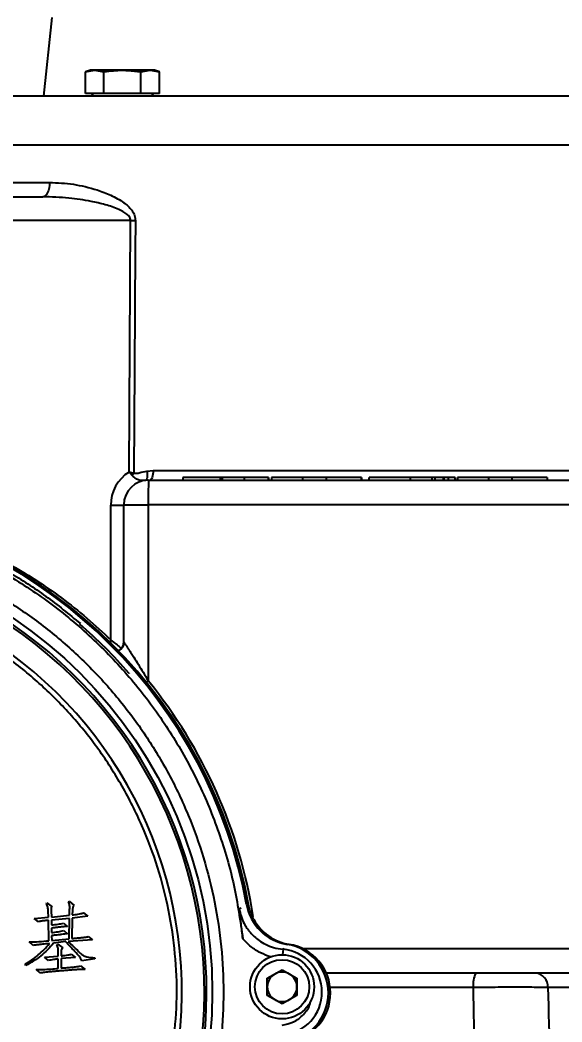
# Model space of a CAD drawing. Header units: millimetres. Extents: x 1486 to 4728, y 464 to 2757.
# Drawn here: x 2533.5 to 2643.3, y 2329.5 to 2532.8 of the extents above; entities that cross this region are included whole.
import ezdxf

# ---------------------------------------------------------------- set-up
doc = ezdxf.new("R2010")
doc.units = ezdxf.units.MM
doc.layers.add('AM_5', color=3, linetype='Continuous', lineweight=25)
doc.styles.add('SLDTEXTSTYLE1', font='txt.shx', dxfattribs={"width": 0.7, "bigfont": 'gbcbig.shx'})
doc.dimstyles.new('SLDDIMSTYLE12$0', dxfattribs={"dimtxt": 12, "dimasz": 10, "dimexe": 0, "dimexo": 0.0625, "dimgap": 0.875, "dimtad": 1, "dimdec": 1, "dimlfac": 1.8, "dimrnd": 1e-09, "dimzin": 12, "dimdsep": 46, "dimtxsty": 'SLDTEXTSTYLE1', "dimcen": 0.09, "dimdle": 8.16, "dimclrd": 3, "dimclre": 3, "dimadec": 0, "dimazin": 3, "dimtfac": 1, "dimtdec": 1, "dimtofl": 0, "dimtmove": 0, "dimatfit": 3, "dimfxl": 0, "dimfrac": 2, "dimtolj": 1, "dimlwd": 5, "dimlwe": 5, "dimarcsym": 0})

# ---------------------------------------------------------------- blocks, each defined once
blk = doc.blocks.new('*D50')
at = {"layer": 'AM_5', "color": 3, "lineweight": 5, "transparency": 16777216}
blk.add_line((2468.26, 2507.47), (2468.26, 2568.97), dxfattribs=at)
at = {"layer": 'AM_5', "color": 3, "linetype": 'Continuous', "lineweight": 5, "transparency": 16777216}
for p, q in [((2478.26, 2568.97), (2728.26, 2568.97)), ((2738.26, 2507.47), (2738.26, 2568.97))]:
    blk.add_line(p, q, dxfattribs=at)
at = {"layer": 'AM_5', "color": 3, "transparency": 16777216}
for points in [[(2478.26, 2570.64), (2478.26, 2567.3), (2468.26, 2568.97)], [(2728.26, 2570.64), (2728.26, 2567.3), (2738.26, 2568.97)]]:
    blk.add_solid(points, dxfattribs=at)
at = {"layer": 'Defpoints', "color": 0, "transparency": 16777216}
for p in [(2738.26, 2568.97), (2468.26, 2507.41), (2738.26, 2507.41)]:
    blk.add_point(p, dxfattribs=at)
at = {"layer": 'AM_5', "color": 0, "transparency": 16777216, "insert": (2603.26, 2583.56), "char_height": 12, "attachment_point": 5, "style": 'SLDTEXTSTYLE1'}
blk.add_mtext('\\A1;{\\H2.28571x;%%C270}', dxfattribs=at)
blk = doc.blocks.new('*D51')
at = {"layer": 'AM_5', "color": 3, "lineweight": 5, "transparency": 16777216}
blk.add_line((2589.28, 2551.23), (2194.88, 2551.23), dxfattribs=at)
at = {"layer": 'AM_5', "color": 3, "linetype": 'Continuous', "lineweight": 5, "transparency": 16777216}
for p, q in [((2194.88, 2541.23), (2194.88, 2227.45)), ((2600.96, 2217.45), (2194.88, 2217.45))]:
    blk.add_line(p, q, dxfattribs=at)
at = {"layer": 'AM_5', "color": 3, "transparency": 16777216}
for points in [[(2193.22, 2541.23), (2196.55, 2541.23), (2194.88, 2551.23)], [(2193.22, 2227.45), (2196.55, 2227.45), (2194.88, 2217.45)]]:
    blk.add_solid(points, dxfattribs=at)
at = {"layer": 'Defpoints', "color": 0, "transparency": 16777216}
for p in [(2589.35, 2551.23), (2194.88, 2217.45), (2601.02, 2217.45)]:
    blk.add_point(p, dxfattribs=at)
at = {"layer": 'AM_5', "color": 0, "transparency": 16777216, "insert": (2180.3, 2384.34), "char_height": 12, "attachment_point": 5, "rotation": 90, "style": 'SLDTEXTSTYLE1'}
blk.add_mtext('\\A1;{\\H2.28571x;335}', dxfattribs=at)

msp = doc.modelspace()

# ---------------------------------------------------------------- linework, layer by layer
at = {"color": 7, "linetype": 'Continuous', "lineweight": 25}
for p, q in [((2539.942, 2533.28), (2538.26, 2517.28)), ((2547.777, 2522.58), (2546.771, 2522.214)), ((2546.771, 2522.214), (2548.647, 2522.58)), ((2546.771, 2517.88), (2546.771, 2522.214)), ((2548.647, 2522.58), (2547.777, 2522.58)), ((2548.647, 2522.58), (2550.524, 2522.214)), ((2554.277, 2522.58), (2548.647, 2522.58)), ((2550.524, 2517.88), (2550.524, 2522.214)), ((2559.906, 2522.58), (2554.277, 2522.58)), ((2558.029, 2522.214), (2559.906, 2522.58)), ((2558.029, 2517.88), (2558.029, 2522.214)), ((2559.906, 2522.58), (2561.782, 2522.214)), ((2560.777, 2522.58), (2559.906, 2522.58)), ((2561.782, 2522.214), (2560.777, 2522.58)), ((2561.782, 2517.88), (2561.782, 2522.214)), ((2738.26, 2517.28), (2468.26, 2517.28)), ((2550.524, 2517.88), (2546.771, 2517.88)), ((2547.942, 2517.88), (2548.542, 2517.28)), ((2558.029, 2517.88), (2550.524, 2517.88)), ((2561.782, 2517.88), (2558.029, 2517.88)), ((2560.012, 2517.28), (2560.612, 2517.88)), ((2467.276, 2507.41), (2653.507, 2507.41)), ((2479.826, 2499.805), (2539.527, 2499.805)), ((2501.506, 2496.91), (2538.125, 2496.91)), ((2555.932, 2492.085), (2501.459, 2492.085)), ((2555.613, 2441.077), (2555.932, 2492.085)), ((2559.256, 2441.248), (2560.495, 2441.363)), ((2560.495, 2441.363), (2645.982, 2441.363)), ((2559.561, 2439.432), (2646.276, 2439.432)), ((2566.508, 2439.932), (2566.508, 2439.432)), ((2574.057, 2439.932), (2566.508, 2439.932)), ((2574.057, 2439.932), (2574.057, 2439.432)), ((2574.082, 2439.932), (2574.057, 2439.932)), ((2574.082, 2439.932), (2574.082, 2439.432)), ((2574.47, 2439.932), (2574.082, 2439.932)), ((2574.47, 2439.932), (2574.47, 2439.432)), ((2578.953, 2439.932), (2574.47, 2439.932)), ((2578.953, 2439.932), (2578.953, 2439.432)), ((2583.843, 2439.932), (2578.953, 2439.932)), ((2583.843, 2439.932), (2583.843, 2439.432)), ((2583.868, 2439.932), (2583.843, 2439.932)), ((2583.868, 2439.932), (2583.868, 2439.432)), ((2584.49, 2439.932), (2584.49, 2439.432)), ((2590.766, 2439.932), (2584.49, 2439.932)), ((2590.766, 2439.932), (2590.766, 2439.432)), ((2590.791, 2439.932), (2590.766, 2439.932)), ((2590.791, 2439.932), (2590.791, 2439.432)), ((2595.549, 2439.932), (2590.791, 2439.932)), ((2595.549, 2439.932), (2595.549, 2439.432)), ((2602.676, 2439.932), (2595.549, 2439.932)), ((2602.676, 2439.932), (2602.676, 2439.432)), ((2602.701, 2439.932), (2602.676, 2439.932)), ((2602.701, 2439.932), (2602.701, 2439.432)), ((2604.232, 2439.932), (2604.232, 2439.432)), ((2612.593, 2439.932), (2612.593, 2439.432)), ((2617.01, 2439.932), (2617.01, 2439.432)), ((2617.584, 2439.932), (2617.584, 2439.432)), ((2619.256, 2439.932), (2619.256, 2439.432)), ((2619.379, 2439.932), (2619.256, 2439.932)), ((2619.379, 2439.932), (2619.379, 2439.432)), ((2620.273, 2439.932), (2620.273, 2439.432)), ((2621.669, 2439.932), (2620.273, 2439.932)), ((2621.669, 2439.932), (2621.669, 2439.432)), ((2621.694, 2439.932), (2621.669, 2439.932)), ((2621.694, 2439.932), (2621.694, 2439.432)), ((2622.156, 2439.932), (2622.156, 2439.432)), ((2628.432, 2439.932), (2622.156, 2439.932)), ((2628.432, 2439.932), (2628.432, 2439.432)), ((2628.457, 2439.932), (2628.432, 2439.932)), ((2628.457, 2439.932), (2628.457, 2439.432)), ((2633.215, 2439.932), (2628.457, 2439.932)), ((2633.215, 2439.932), (2633.215, 2439.432)), ((2640.342, 2439.932), (2633.215, 2439.932)), ((2640.342, 2439.932), (2640.342, 2439.432)), ((2640.367, 2439.932), (2640.342, 2439.932)), ((2640.367, 2439.932), (2640.367, 2439.432)), ((2551.898, 2407.047), (2551.906, 2434.328)), ((2554.561, 2434.432), (2559.515, 2434.432)), ((2554.561, 2406.602), (2554.561, 2434.432)), ((2646.23, 2434.432), (2559.515, 2434.432)), ((2559.515, 2434.432), (2559.515, 2398.708)), ((2545.646, 2410.224), (2545.727, 2410.304)), ((2554.561, 2406.602), (2554.597, 2406.535)), ((2555.719, 2400.306), (2555.641, 2400.228)), ((2538.865, 2353.542), (2538.992, 2353.67)), ((2538.992, 2353.67), (2540.014, 2352.904)), ((2543.333, 2353.925), (2543.46, 2354.053)), ((2543.46, 2354.053), (2544.481, 2353.159)), ((2579.836, 2353.337), (2579.42, 2353.337)), ((2539.312, 2350.798), (2539.248, 2352.01)), ((2539.822, 2352.074), (2539.886, 2350.798)), ((2543.524, 2351.181), (2543.588, 2352.33)), ((2544.162, 2352.138), (2544.098, 2351.245)), ((2546.396, 2351.691), (2547.29, 2350.989)), ((2578.366, 2352.601), (2577.906, 2352.494)), ((2536.376, 2350.542), (2539.312, 2350.798)), ((2537.269, 2349.84), (2536.376, 2350.542)), ((2539.375, 2346.011), (2539.312, 2350.16)), ((2539.886, 2350.798), (2543.524, 2351.181)), ((2543.524, 2350.542), (2539.886, 2350.16)), ((2539.886, 2350.16), (2539.886, 2349.202)), ((2542.375, 2349.585), (2543.141, 2348.883)), ((2543.46, 2346.394), (2543.524, 2350.542)), ((2544.098, 2350.606), (2544.035, 2346.458)), ((2547.29, 2350.989), (2544.098, 2350.606)), ((2539.886, 2348.564), (2539.886, 2347.67)), ((2542.375, 2348.053), (2543.141, 2347.415)), ((2536.184, 2345.054), (2535.354, 2345.756)), ((2539.886, 2347.032), (2539.95, 2346.075)), ((2539.95, 2346.075), (2543.46, 2346.394)), ((2542.758, 2345.819), (2540.333, 2345.5)), ((2540.971, 2345.181), (2541.163, 2345.309)), ((2541.163, 2345.309), (2542.184, 2344.543)), ((2548.183, 2346.202), (2543.269, 2345.883)), ((2547.354, 2346.841), (2548.183, 2346.202)), ((2588.063, 2345.26), (2587.647, 2345.26)), ((2541.29, 2342.883), (2541.29, 2343.713)), ((2541.865, 2343.522), (2541.865, 2342.947)), ((2543.907, 2343.266), (2544.737, 2342.628)), ((2586.824, 2344.262), (2586.72, 2343.159)), ((2587.044, 2344.394), (2586.824, 2344.262)), ((2590.722, 2344.432), (2716.227, 2344.432)), ((2534.716, 2340.969), (2534.589, 2341.224)), ((2538.482, 2342.692), (2541.29, 2342.883)), ((2539.312, 2341.99), (2538.482, 2342.692)), ((2541.29, 2340.394), (2541.29, 2342.309)), ((2544.737, 2342.628), (2541.865, 2342.373)), ((2541.865, 2342.373), (2541.865, 2340.458)), ((2548.694, 2342.309), (2546.077, 2341.926)), ((2548.694, 2342.564), (2548.694, 2342.309)), ((2537.588, 2339.437), (2536.822, 2340.203)), ((2545.758, 2340.905), (2546.715, 2340.203)), ((2583.633, 2338.391), (2586.633, 2340.123)), ((2586.633, 2340.123), (2589.633, 2338.391)), ((2711.273, 2339.432), (2595.589, 2339.432)), ((2583.633, 2334.927), (2583.633, 2338.391)), ((2589.633, 2338.391), (2589.633, 2334.927)), ((2625.408, 2336.537), (2596.372, 2336.537)), ((2680.663, 2336.537), (2640.511, 2336.537)), ((2586.633, 2333.195), (2583.633, 2334.927)), ((2589.633, 2334.927), (2586.633, 2333.195))]:
    msp.add_line(p, q, dxfattribs=at)
at = {"color": 7, "linetype": 'Continuous', "lineweight": 25, "flags": 128}
for points in [[(2539.527, 2499.805), (2539.492, 2499.235), (2539.407, 2498.69), (2539.274, 2498.189), (2539.099, 2497.752), (2538.889, 2497.394), (2538.65, 2497.129), (2538.392, 2496.965), (2538.125, 2496.91)], [(2556.921, 2492.085), (2556.883, 2486.088), (2556.73, 2462.103), (2556.596, 2440.895)], [(2560.495, 2441.363), (2560.48, 2440.983), (2560.442, 2440.619), (2560.384, 2440.285), (2560.307, 2439.994), (2560.214, 2439.755), (2560.109, 2439.578), (2559.995, 2439.469), (2559.877, 2439.432)], [(2553.953, 2405.166), (2553.831, 2405.057), (2553.453, 2404.812)], [(2559.515, 2398.708), (2559.216, 2398.465), (2559.129, 2398.395)]]:
    msp.add_lwpolyline(points, dxfattribs=at)
at = {"color": 7, "linetype": 'Continuous', "lineweight": 25}
for centre, radius in [((2481.004, 2335.586), 91.48), ((2586.633, 2336.659), 6.5), ((2586.633, 2336.659), 5.5)]:
    msp.add_circle(centre, radius, dxfattribs=at)
for centre, radius, start, end in [((2556.426, 2573.485), 81.402, 269.65161, 270.34839), ((2550.956, 2443.732), 6.312, 327.47153, 333.29916), ((2559.561, 2434.433), 5, 90.00123, 180.00123), ((2694.62, 2435.682), 135.111, 178.40951, 180.53004), ((2481.042, 2335.413), 99.998, 10.32572, 79.67183), ((2481.458, 2335.413), 99.998, 10.32572, 79.67183), ((2552.267, 2479.438), 45.112, 269.5425, 272.91525), ((2481.004, 2335.586), 90.341, 353.64897, 186.35103), ((2481.004, 2335.586), 89.875, 353.64897, 186.35103), ((2481.004, 2335.586), 85.319, 353.33017, 186.66983), ((2552.561, 2406.602), 2, 314.08939, 0.00468), ((2481.658, 2335.411), 100.34, 8.89486, 39.11087), ((2589.258, 2355.129), 10, 190.32569, 260.73004), ((2589.674, 2355.129), 10, 208.40155, 260.73043), ((2586.039, 2335.41), 9.98, 279.27074, 80.72926), ((2586.456, 2335.41), 9.98, 279.27074, 80.72926), ((2586.004, 2335.586), 8.715, 275.40246, 84.59754), ((2586.633, 2336.659), 3, 120, 180), ((2586.633, 2336.659), 3, 60, 120), ((2586.633, 2336.659), 3, 0, 60), ((2630.413, 2337.225), 5.051, 154.09074, 187.8297), ((2637.724, 2336.653), 2.789, 357.62878, 85.33222), ((2586.633, 2336.659), 3, 180, 240), ((2586.633, 2336.659), 3, 300, 0), ((2586.633, 2336.659), 3, 240, 300)]:
    msp.add_arc(centre, radius, start, end, dxfattribs=at)
msp.add_ellipse((2559.906, 2434.328), major_axis=(5.273, 6.017), ratio=0.999674, start_param=1.2862569, end_param=2.290243, dxfattribs=at)
for points, knots in [([(2550.524, 2522.214), (2550.557, 2522.22), (2551.794, 2522.445), (2553.052, 2522.513), (2554.277, 2522.58)], [0, 0, 0, 0, 0.0269953, 1, 1, 1, 1]), ([(2554.277, 2522.58), (2555.217, 2522.54), (2556.476, 2522.486), (2557.716, 2522.269), (2558.029, 2522.214)], [0, 0, 0, 0, 0.7469333, 1, 1, 1, 1]), ([(2539.527, 2499.805), (2541.13, 2499.734), (2544.335, 2499.591), (2548.514, 2498.565), (2551.97, 2497.296), (2554.387, 2495.948), (2556.013, 2494.498), (2556.806, 2493.194), (2556.886, 2492.425), (2556.921, 2492.085)], [0, 0, 0, 0, 0.2471586, 0.4942516, 0.6433281, 0.7917771, 0.8949186, 0.9533643, 1, 1, 1, 1]), ([(2555.932, 2492.085), (2555.919, 2492.214), (2555.898, 2492.435), (2555.667, 2492.915), (2554.935, 2493.652), (2553.24, 2494.534), (2550.804, 2495.345), (2547.418, 2496.118), (2543.173, 2496.754), (2539.896, 2496.855), (2538.125, 2496.91)], [0, 0, 0, 0, 0.0195506, 0.0331429, 0.0802921, 0.1758879, 0.3265534, 0.4794068, 0.7186286, 1, 1, 1, 1]), ([(2556.279, 2440.337), (2556.063, 2440.58), (2555.845, 2440.826), (2555.616, 2441.074), (2555.613, 2441.077)], [0, 0, 0, 0, 0.988646, 1, 1, 1, 1]), ([(2555.613, 2441.077), (2555.617, 2441.076), (2555.95, 2441.014), (2556.274, 2440.954), (2556.596, 2440.895)], [0, 0, 0, 0, 0.0113379, 1, 1, 1, 1]), ([(2556.596, 2440.895), (2556.669, 2440.871), (2557.023, 2440.755), (2557.936, 2440.997), (2558.739, 2441.15), (2559.256, 2441.248)], [0, 0, 0, 0, 0.0857974, 0.4114987, 1, 1, 1, 1]), ([(2559.256, 2441.248), (2559.285, 2441.006), (2559.344, 2440.521), (2559.309, 2439.91), (2559.191, 2439.469), (2559.051, 2439.39), (2558.981, 2439.351)], [0, 0, 0, 0, 0.2500015, 0.500002, 0.7500015, 1, 1, 1, 1]), ([(2558.98, 2439.351), (2558.567, 2439.333), (2557.946, 2439.307), (2556.973, 2439.702), (2556.511, 2440.125), (2556.279, 2440.337)], [0, 0, 0, 0, 0.498626, 0.748287, 1, 1, 1, 1]), ([(2612.593, 2439.932), (2611.889, 2439.932), (2610.483, 2439.932), (2608.525, 2439.932), (2606.96, 2439.932), (2605.574, 2439.932), (2604.46, 2439.932), (2604.339, 2439.932), (2604.282, 2439.932)], [0, 0, 0, 0, 0.1292458, 0.2582816, 0.3873313, 0.5166242, 0.7750014, 1, 1, 1, 1]), ([(2617.01, 2439.932), (2616.65, 2439.932), (2615.933, 2439.932), (2614.425, 2439.932), (2613.288, 2439.932), (2612.593, 2439.932)], [0, 0, 0, 0, 0.2802018, 0.5601492, 1, 1, 1, 1]), ([(2617.584, 2439.932), (2617.461, 2439.932), (2617.239, 2439.932), (2617.08, 2439.932), (2617.01, 2439.932)], [0, 0, 0, 0, 0.5575041, 1, 1, 1, 1]), ([(2619.256, 2439.932), (2618.943, 2439.932), (2618.384, 2439.932), (2617.828, 2439.932), (2617.584, 2439.932)], [0, 0, 0, 0, 0.5605094, 1, 1, 1, 1]), ([(2620.273, 2439.932), (2620.119, 2439.932), (2619.811, 2439.932), (2619.529, 2439.932), (2619.501, 2439.932), (2619.496, 2439.932)], [0, 0, 0, 0, 0.4465927, 0.894873, 1, 1, 1, 1]), ([(2502.112, 2433.249), (2503.931, 2432.878), (2508.474, 2431.951), (2515.629, 2429.677), (2523.524, 2426.52), (2530.55, 2422.96), (2536.678, 2419.263), (2541.995, 2415.56), (2547.11, 2411.518), (2550.302, 2408.537), (2551.898, 2407.047)], [0, 0, 0, 0, 0.0975887, 0.2437225, 0.3941025, 0.5444826, 0.6574031, 0.7703236, 0.8851618, 1, 1, 1, 1]), ([(2564.72, 2325.796), (2564.971, 2328.691), (2565.477, 2334.531), (2565.075, 2343.388), (2563.792, 2352.251), (2561.543, 2360.976), (2558.379, 2369.412), (2554.358, 2377.417), (2549.569, 2384.869), (2544.081, 2391.717), (2537.917, 2397.963), (2531.072, 2403.585), (2523.588, 2408.509), (2515.577, 2412.631), (2507.172, 2415.878), (2498.518, 2418.182), (2489.767, 2419.61), (2483.908, 2419.785), (2481.004, 2419.872)], [0, 0, 0, 0, 0.0612816, 0.1235957, 0.1866179, 0.25, 0.3133821, 0.3764043, 0.4387184, 0.5, 0.5612816, 0.6235957, 0.6866179, 0.75, 0.8133821, 0.8764043, 0.9387184, 1, 1, 1, 1]), ([(2551.898, 2407.047), (2551.897, 2407.043), (2551.896, 2407.035), (2551.895, 2407.022), (2551.893, 2407.006), (2551.891, 2406.983), (2551.887, 2406.948), (2551.882, 2406.895), (2551.873, 2406.811), (2551.859, 2406.681), (2551.842, 2406.518), (2551.829, 2406.398), (2551.822, 2406.341)], [0, 0, 0, 0, 0.0160629, 0.0350859, 0.0542719, 0.0839567, 0.1299005, 0.2010605, 0.3114552, 0.4833594, 0.7534512, 1, 1, 1, 1]), ([(2551.898, 2407.047), (2551.901, 2407.044), (2551.907, 2407.039), (2551.917, 2407.031), (2551.93, 2407.021), (2551.948, 2407.007), (2551.975, 2406.986), (2552.018, 2406.952), (2552.084, 2406.9), (2552.187, 2406.819), (2552.349, 2406.691), (2552.616, 2406.481), (2553.143, 2406.067), (2553.713, 2405.618), (2554.022, 2405.379), (2554.105, 2405.314)], [0, 0, 0, 0, 0.0037041, 0.0080975, 0.0125246, 0.0193728, 0.0299691, 0.0463741, 0.0718081, 0.111377, 0.1734656, 0.2730827, 0.4438375, 0.8493193, 1, 1, 1, 1]), ([(2554.596, 2406.537), (2554.561, 2406.323), (2554.505, 2405.989), (2554.272, 2405.532), (2554.093, 2405.322), (2554, 2405.214)], [0, 0, 0, 0, 0.4634369, 0.7234421, 1, 1, 1, 1]), ([(2554.597, 2406.535), (2554.598, 2406.534), (2554.611, 2406.51), (2554.721, 2406.34), (2554.928, 2406.026), (2555.229, 2405.574), (2555.604, 2405.007), (2556.056, 2404.319), (2556.692, 2403.338), (2557.514, 2402.039), (2558.508, 2400.421), (2559.172, 2399.291), (2559.515, 2398.708)], [0, 0, 0, 0, 0.0016797, 0.0649717, 0.1327393, 0.2065082, 0.2857099, 0.3737676, 0.4712733, 0.6396437, 0.8141799, 1, 1, 1, 1]), ([(2553.95, 2405.183), (2553.847, 2405.071), (2553.718, 2404.931), (2553.455, 2404.845), (2553.403, 2404.828)], [0, 0, 0, 0, 0.8023421, 1, 1, 1, 1]), ([(2539.248, 2352.01), (2539.232, 2352.278), (2539.2, 2352.813), (2538.976, 2353.3), (2538.865, 2353.542)], [0, 0, 0, 0, 0.5014294, 1, 1, 1, 1]), ([(2543.588, 2352.33), (2543.595, 2352.603), (2543.605, 2353.016), (2543.521, 2353.563), (2543.394, 2353.806), (2543.333, 2353.925)], [0, 0, 0, 0, 0.5004867, 0.7563958, 1, 1, 1, 1]), ([(2580.878, 2350.373), (2580.761, 2350.603), (2580.464, 2351.184), (2580.092, 2352.172), (2579.922, 2352.947), (2579.836, 2353.337)], [0, 0, 0, 0, 0.2461834, 0.6204204, 1, 1, 1, 1]), ([(2540.014, 2352.904), (2539.996, 2352.898), (2539.96, 2352.885), (2539.902, 2352.834), (2539.842, 2352.714), (2539.8, 2352.451), (2539.813, 2352.225), (2539.822, 2352.074)], [0, 0, 0, 0, 0.0627384, 0.1251056, 0.2501602, 0.4999525, 1, 1, 1, 1]), ([(2544.098, 2351.245), (2544.488, 2351.293), (2545.072, 2351.365), (2545.75, 2351.475), (2546.069, 2351.551), (2546.21, 2351.594), (2546.28, 2351.615), (2546.341, 2351.643), (2546.378, 2351.675), (2546.396, 2351.691)], [0, 0, 0, 0, 0.49996, 0.749982, 0.8747254, 0.9164061, 0.9376784, 0.9687122, 1, 1, 1, 1]), ([(2544.481, 2353.159), (2544.441, 2353.135), (2544.359, 2353.088), (2544.263, 2352.922), (2544.172, 2352.607), (2544.166, 2352.326), (2544.162, 2352.138)], [0, 0, 0, 0, 0.1246065, 0.249783, 0.4997551, 1, 1, 1, 1]), ([(2578.677, 2346.375), (2578.557, 2347.443), (2578.316, 2349.59), (2578.043, 2351.523), (2577.906, 2352.494)], [0, 0, 0, 0, 0.4975573, 1, 1, 1, 1]), ([(2577.906, 2352.494), (2578.181, 2351.46), (2578.552, 2350.068), (2579.507, 2348.533), (2580.185, 2347.653), (2581.001, 2346.814), (2582.019, 2345.988), (2583.33, 2345.206), (2584.96, 2344.544), (2586.183, 2344.359), (2586.824, 2344.262)], [0, 0, 0, 0, 0.2442906, 0.329037, 0.4144904, 0.500125, 0.5979935, 0.7157718, 0.8510735, 1, 1, 1, 1]), ([(2539.312, 2350.16), (2539.068, 2350.131), (2538.603, 2350.078), (2537.917, 2350), (2537.485, 2349.893), (2537.269, 2349.84)], [0, 0, 0, 0, 0.3550758, 0.6787643, 1, 1, 1, 1]), ([(2539.886, 2349.202), (2540.342, 2349.246), (2541.179, 2349.327), (2542.001, 2349.504), (2542.375, 2349.585)], [0, 0, 0, 0, 0.5444227, 1, 1, 1, 1]), ([(2543.141, 2348.883), (2542.97, 2348.883), (2542.642, 2348.883), (2542.034, 2348.823), (2541.357, 2348.749), (2540.599, 2348.657), (2540.123, 2348.595), (2539.886, 2348.564)], [0, 0, 0, 0, 0.15654374, 0.3002265, 0.55985572, 0.78134838, 1, 1, 1, 1]), ([(2539.886, 2347.67), (2540.342, 2347.714), (2541.179, 2347.795), (2542.001, 2347.972), (2542.375, 2348.053)], [0, 0, 0, 0, 0.54442273, 1, 1, 1, 1]), ([(2543.141, 2347.415), (2542.744, 2347.367), (2542.242, 2347.306), (2541.712, 2347.242), (2541.572, 2347.225), (2541.531, 2347.22), (2541.425, 2347.207), (2541.15, 2347.176), (2540.607, 2347.115), (2540.157, 2347.063), (2539.886, 2347.032)], [0, 0, 0, 0, 0.3664455, 0.4623341, 0.4884448, 0.4960418, 0.4999998, 0.5858417, 0.75, 1, 1, 1, 1]), ([(2534.589, 2341.224), (2535.045, 2341.517), (2535.957, 2342.103), (2537.236, 2343.109), (2538.441, 2344.204), (2539.149, 2345.026), (2539.503, 2345.436)], [0, 0, 0, 0, 0.2500184, 0.50003, 0.7500152, 1, 1, 1, 1]), ([(2540.333, 2345.5), (2539.516, 2344.598), (2537.882, 2342.793), (2535.772, 2341.577), (2534.716, 2340.969)], [0, 0, 0, 0, 0.49972606, 1, 1, 1, 1]), ([(2535.354, 2345.756), (2536.026, 2345.773), (2537.37, 2345.807), (2538.707, 2345.943), (2539.375, 2346.011)], [0, 0, 0, 0, 0.4998338, 1, 1, 1, 1]), ([(2539.503, 2345.436), (2539.312, 2345.416), (2538.758, 2345.357), (2538.187, 2345.294), (2537.518, 2345.221), (2536.964, 2345.159), (2536.43, 2345.087), (2536.184, 2345.054)], [0, 0, 0, 0, 0.1726098, 0.5000206, 0.5157116, 0.7774565, 1, 1, 1, 1]), ([(2546.077, 2341.926), (2545.979, 2342.108), (2545.586, 2342.839), (2544.377, 2344.076), (2543.356, 2345.175), (2542.758, 2345.819)], [0, 0, 0, 0, 0.1204989, 0.4845828, 1, 1, 1, 1]), ([(2543.269, 2345.883), (2543.405, 2345.752), (2544.199, 2344.984), (2545.181, 2344.024), (2546.261, 2343.015), (2547.305, 2342.596), (2548.138, 2342.577), (2548.694, 2342.564)], [0, 0, 0, 0, 0.0858222, 0.500579, 0.6255537, 0.7499526, 1, 1, 1, 1]), ([(2544.035, 2346.458), (2544.345, 2346.486), (2544.976, 2346.542), (2545.879, 2346.626), (2546.572, 2346.709), (2547.05, 2346.772), (2547.252, 2346.818), (2547.354, 2346.841)], [0, 0, 0, 0, 0.2800254, 0.5679935, 0.8139788, 0.90683, 1, 1, 1, 1]), ([(2584.355, 2342.717), (2583.646, 2342.971), (2582.218, 2343.482), (2580.277, 2344.727), (2579.212, 2345.825), (2578.677, 2346.375)], [0, 0, 0, 0, 0.3300361, 0.66399882, 1, 1, 1, 1]), ([(2541.29, 2343.713), (2541.282, 2343.967), (2541.269, 2344.348), (2541.157, 2344.848), (2541.033, 2345.07), (2540.971, 2345.181)], [0, 0, 0, 0, 0.5002034, 0.7503812, 1, 1, 1, 1]), ([(2542.184, 2344.543), (2542.143, 2344.519), (2542.061, 2344.47), (2541.95, 2344.313), (2541.842, 2343.997), (2541.856, 2343.712), (2541.865, 2343.522)], [0, 0, 0, 0, 0.1249641, 0.2504056, 0.5000303, 1, 1, 1, 1]), ([(2541.865, 2342.947), (2542.113, 2342.975), (2542.582, 2343.028), (2543.269, 2343.101), (2543.696, 2343.212), (2543.907, 2343.266)], [0, 0, 0, 0, 0.3619719, 0.6841185, 1, 1, 1, 1]), ([(2541.29, 2342.309), (2541.062, 2342.277), (2540.767, 2342.235), (2540.436, 2342.187), (2540.003, 2342.124), (2539.639, 2342.054), (2539.312, 2341.99)], [0, 0, 0, 0, 0.3449558, 0.4462952, 0.5002092, 1, 1, 1, 1]), ([(2536.822, 2340.203), (2537.255, 2340.187), (2538.25, 2340.149), (2539.739, 2340.262), (2540.795, 2340.352), (2541.29, 2340.394)], [0, 0, 0, 0, 0.289978, 0.6665707, 1, 1, 1, 1]), ([(2546.715, 2340.203), (2546.374, 2340.194), (2545.701, 2340.175), (2544.694, 2340.107), (2543.67, 2340.035), (2542.639, 2339.956), (2541.69, 2339.876), (2540.848, 2339.808), (2540.111, 2339.742), (2539.416, 2339.677), (2538.808, 2339.613), (2538.204, 2339.553), (2537.815, 2339.48), (2537.588, 2339.437)], [0, 0, 0, 0, 0.111912, 0.2203794, 0.3303488, 0.4480332, 0.5586453, 0.6421864, 0.7244882, 0.8011937, 0.8704803, 0.9246662, 1, 1, 1, 1]), ([(2541.865, 2340.458), (2542.191, 2340.483), (2542.843, 2340.534), (2543.82, 2340.621), (2544.798, 2340.706), (2545.438, 2340.839), (2545.758, 2340.905)], [0, 0, 0, 0, 0.2501141, 0.5002263, 0.7503325, 1, 1, 1, 1]), ([(2640.511, 2336.537), (2640.046, 2336.541), (2639.109, 2336.548), (2637.283, 2336.555), (2635.204, 2336.558), (2632.9, 2336.558), (2630.456, 2336.555), (2627.926, 2336.548), (2626.248, 2336.541), (2625.408, 2336.537)], [0, 0, 0, 0, 0.1404807, 0.2837071, 0.4269332, 0.5702047, 0.7134763, 0.856738, 1, 1, 1, 1]), ([(2627.348, 2217.41), (2627.009, 2237.504), (2626.338, 2277.212), (2625.716, 2316.922), (2625.408, 2336.537)], [0, 0, 0, 0, 0.50602862, 1, 1, 1, 1]), ([(2640.511, 2336.537), (2640.96, 2316.922), (2641.868, 2277.213), (2642.847, 2237.504), (2643.343, 2217.41)], [0, 0, 0, 0, 0.4939776, 1, 1, 1, 1]), ([(2586.636, 2328.9), (2587.425, 2329.057), (2589.061, 2329.382), (2591.04, 2330.978), (2592.192, 2332.525), (2592.345, 2333.491), (2592.365, 2333.616)], [0, 0, 0, 0, 0.3027449, 0.6273546, 0.9519642, 1, 1, 1, 1])]:
    msp.add_open_spline(points, degree=3, knots=knots, dxfattribs=at)
for points in [[(2491.793, 2433.259), (2495.445, 2432.735), (2502.748, 2431.687), (2513.391, 2428.568), (2523.634, 2424.36), (2533.335, 2419.004), (2542.374, 2412.6), (2550.636, 2405.218), (2558.017, 2396.956), (2564.422, 2387.917), (2569.777, 2378.216), (2573.985, 2367.973), (2577.105, 2357.33), (2578.153, 2350.027), (2578.677, 2346.375)], [(2498.032, 2433.005), (2500.945, 2432.418), (2506.773, 2431.242), (2515.267, 2428.489), (2523.496, 2425.042), (2531.367, 2420.842), (2538.868, 2415.997), (2543.461, 2412.222), (2545.758, 2410.335)], [(2481.004, 2429.326), (2484.071, 2429.239), (2490.206, 2429.065), (2499.321, 2427.662), (2508.259, 2425.437), (2516.934, 2422.329), (2525.264, 2418.391), (2533.167, 2413.653), (2540.567, 2408.165), (2547.395, 2401.977), (2553.582, 2395.15), (2559.071, 2387.749), (2563.808, 2379.846), (2567.748, 2371.516), (2570.852, 2362.841), (2573.091, 2353.903), (2574.443, 2344.789), (2574.895, 2335.586), (2574.443, 2326.383), (2573.091, 2317.269), (2570.852, 2308.331), (2567.748, 2299.655), (2563.808, 2291.326), (2559.071, 2283.423), (2553.582, 2276.022), (2547.395, 2269.195), (2540.567, 2263.007), (2533.167, 2257.518), (2525.264, 2252.781), (2516.934, 2248.842), (2508.259, 2245.735), (2499.321, 2243.51), (2490.206, 2242.106), (2484.071, 2241.932), (2481.004, 2241.845)], [(2555.641, 2400.228), (2554.065, 2401.984), (2550.912, 2405.495), (2547.402, 2408.647), (2545.646, 2410.224)]]:
    msp.add_open_spline(points, degree=3, dxfattribs=at)

# ---------------------------------------------------------------- dimensions: what is measured, and where the dimension line sits
at = {"layer": 'AM_5'}
dim = msp.add_linear_dim(base=(2738.26, 2568.97), p1=(2468.26, 2507.41), p2=(2738.26, 2507.41), text='{\\H2.28571x;%%C270}', dimstyle='SLDDIMSTYLE12$0', override={"dimlfac": 1}, dxfattribs=at)
dim.commit()
dim.dimension.update_dxf_attribs({"geometry": '*D50', "text_midpoint": (2603.26, 2583.559)})
dim = msp.add_linear_dim(base=(2194.885, 2217.446), p1=(2589.347, 2551.231), p2=(2601.023, 2217.446), angle=90, text='{\\H2.28571x;335}', dimstyle='SLDDIMSTYLE12$0', override={"dimlfac": 1}, dxfattribs=at)
dim.commit()
dim.dimension.update_dxf_attribs({"geometry": '*D51', "text_midpoint": (2180.295, 2384.339)})

doc.saveas('drawing.dxf')
